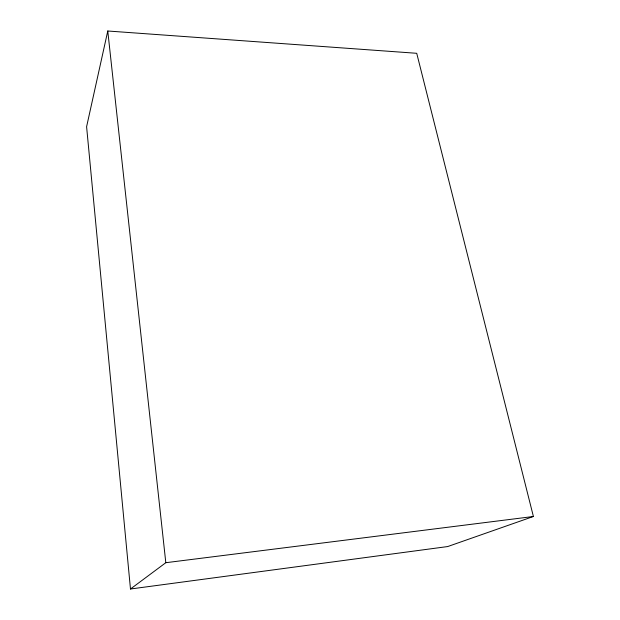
<?xml version="1.0" encoding="UTF-8"?>
<svg xmlns="http://www.w3.org/2000/svg" width="620" height="620" viewBox="0 0 620 620"><rect width="100%" height="100%" fill="white"/><g stroke="black" fill="none" stroke-linecap="round" stroke-linejoin="round"><path stroke-width="0.93" d="M107.772 31L86.599 126.728L130.479 589L447.702 546.553L533.402 516.491L416.725 53.297L107.772 31L165.811 562.704L130.479 589M165.811 562.704L533.402 516.491"/></g></svg>
